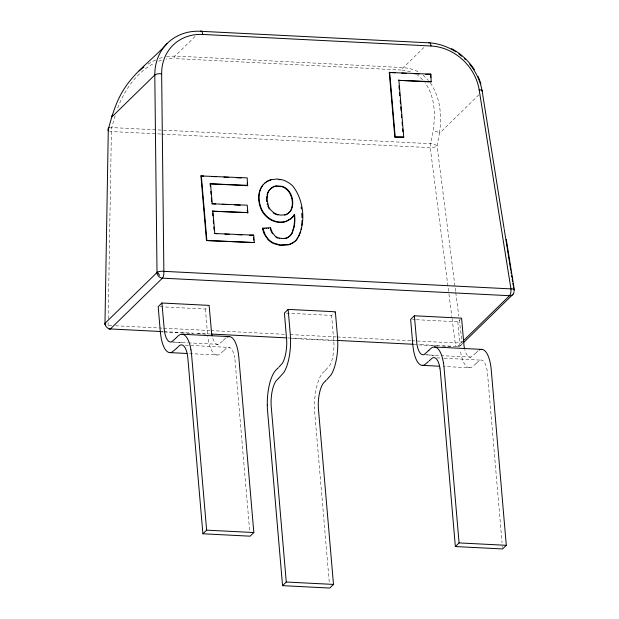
<?xml version="1.0" encoding="UTF-8"?>
<svg xmlns="http://www.w3.org/2000/svg" width="619" height="619" viewBox="0 0 619 619"><rect width="100%" height="100%" fill="white"/><g stroke="black" fill="none" stroke-linecap="round" stroke-linejoin="round"><path stroke-width="0.46" stroke-dasharray="3.1 2.32" d="M108.132 322.592L108.077 325.393A5.323 1.896 -87.1 0 0 108.17 326.337M108.193 318.862L111.397 131.537A5.323 1.896 -87.1 0 1 111.73 127.576L115.405 114.917M448.589 291.301L430.259 147.662A5.323 1.896 -87.1 0 1 430.592 143.701C435.196 123.839 437.656 100.386 425.098 82.768M117.664 108.077C124.581 89.763 136.698 72.346 154.371 63.092M325.045 370.588L325.532 370.116M223.095 340.496L223.583 340.024M224.032 350.424L226.701 347.917A20.241 7.204 -87.1 0 1 227.931 347.344A21.371 7.606 -87.1 0 1 234.694 357.72M324.557 371.067L323.064 372.53A31.724 11.289 -87.1 0 0 322.29 373.435A33.743 12.009 -87.1 0 0 320.851 375.571A31.855 11.335 -87.1 0 0 314.498 407.48M476.235 363.43L471.407 367.446A33.496 11.923 -87.1 0 1 469.55 367.763L443.088 366.425M476.313 363.345L479.152 360.684A20.241 7.204 -87.1 0 1 480.383 360.111A21.371 7.606 -87.1 0 1 487.145 370.487A21.688 7.722 -87.1 0 1 487.555 373.876L502.04 542.793M195.101 36.428L175.007 56.05A5.323 1.896 -87.1 0 0 173.877 58.526L166.209 59.037M423.945 47.462L403.333 67.595A5.323 1.896 -87.1 0 0 402.203 70.071L173.877 58.526M160.112 306.745L205.4 309.036L207.883 306.606M478.882 94.831L439.405 133.379L437.076 146.107L455.638 291.626M223.699 350.741L218.956 354.679A33.496 11.923 -87.1 0 1 217.099 354.997L188.818 353.565M286.342 313.129L331.629 315.419L335.351 311.775M416.425 319.706L457.851 321.803L460.335 319.373M462.695 341.425L457.495 346.508A5.323 1.896 -87.1 0 1 457.317 346.655M462.973 343.166L460.25 345.766L458.424 346.47M325.617 370.03L329.532 365.736A20.551 7.312 -87.1 0 0 330.941 362.92L331.258 362.1A21.75 7.745 -87.1 0 0 332.945 355.917L333.502 352.428A21.557 7.676 -87.1 0 0 333.943 346.516L333.958 345.356A19.893 7.08 -87.1 0 0 333.927 343.212L331.629 315.419M222.422 341.162L218.855 344.172A20.551 7.312 -87.1 0 1 217.215 344.326L216.82 344.21A21.75 7.745 -87.1 0 1 214.414 342.021L213.393 340.071A21.557 7.676 -87.1 0 1 212.549 337.68M223.745 339.87L225.401 338.253A31.724 11.289 -87.1 0 1 225.896 337.842M476.197 352.637L477.853 351.019A31.724 11.289 -87.1 0 1 478.054 350.849M476.034 352.791L471.307 356.939A20.551 7.312 -87.1 0 1 469.666 357.093L469.272 356.977A21.75 7.745 -87.1 0 1 466.865 354.788L465.844 352.838A21.557 7.676 -87.1 0 1 464.761 349.557M148.057 64.051L153.512 60.948A44.057 37.527 -35.4 0 1 155.795 59.888M166.519 56.592L175.007 56.05L403.333 67.595L409.174 68.384L414.629 70.125A44.057 37.519 -35.4 0 1 419.589 72.671M185.329 345.154L229.564 347.437M436.859 357.883L443.312 358.153M444.233 358.192L482.015 360.204M218.437 344.311L189.112 342.911M470.889 357.078L441.564 355.677M160.747 134.029L111.397 131.537A5.323 1.563 1 0 1 109.702 131.205M161.698 134.075L430.259 147.662A5.323 1.277 -7.3 0 0 437.076 146.107A5.323 2.375 10.4 0 0 430.592 143.701L111.73 127.576A5.323 2.182 16.2 0 0 110.476 127.545M412.571 319.512L415.457 319.659M111.853 325.579L108.077 325.393A5.323 1.563 1 0 1 107.644 325.323M115.629 325.772L162.789 328.155M163.726 328.202L209.942 330.538M210.886 330.585L284.454 334.306M290.118 334.593L336.334 336.929M337.278 336.976L410.846 340.698M411.79 340.752L455.174 342.941A5.323 1.277 -7.3 0 0 461.991 341.386A5.323 4.643 45.7 0 1 457.495 346.508L418.823 344.551M161.335 331.529L163.215 331.629M164.159 331.676L210.375 334.012M287.719 337.92L335.823 340.357M161.319 331.885L163.238 331.977M164.19 332.032L180.462 332.852M181.413 332.898L192.896 333.479M197.685 333.726L208.263 334.26M290.025 338.392L336.14 340.721M413.732 344.651L417.554 344.845M418.514 344.891L437.633 345.859M442.407 346.098L452.922 346.632M171.223 341.92L188.207 342.864M424.564 354.741L440.658 355.631M426.77 354.865L434.298 355.314M173.374 342.044L181.847 342.547M402.203 70.071L411.38 72.013M469.55 367.763L468.931 367.694A31.027 11.041 -87.1 0 1 467.051 366.843A32.173 11.452 -87.1 0 1 462.741 360.227M217.099 354.997L216.48 354.927A31.027 11.041 -87.1 0 1 214.6 354.076A32.173 11.452 -87.1 0 1 210.29 347.46M423.148 75.209L428.48 80.509M422.645 79.789L418.336 75.874A38.773 32.196 -31.7 0 0 417.531 75.301M430.422 83.054C440.488 97.562 442.043 116.341 439.405 133.379A5.323 2.375 10.4 0 0 432.929 130.973M462.741 360.227L462.316 359.043A30.757 10.949 -87.1 0 1 460.536 351.313L460.343 349.882M210.29 347.46L209.864 346.276A30.757 10.949 -87.1 0 1 208.085 338.547L207.798 336.396M455.762 292.57L458.756 316.038M459.236 319.791L461.867 340.45M448.945 294.118L451.824 316.657M452.063 318.53L455.174 342.941A5.323 1.896 -87.1 0 0 456.358 346.655M502.303 545.873L502.435 547.405M457.851 321.803L459.832 345.023A56.6 20.148 -87.1 0 0 460.087 347.739M329.231 581.899L314.738 412.803A31.995 11.39 -87.1 0 1 314.483 407.488M249.589 530.026L235.104 361.109A21.688 7.722 -87.1 0 0 234.686 357.736M205.4 309.036L207.38 332.256A56.6 20.148 -87.1 0 0 207.566 334.283M158.572 61.219A38.78 32.203 -31.7 0 1 161.814 60.097M159.292 58.495A44.057 37.527 -35.4 0 1 162.882 57.389"/><path stroke-width="0.93" d="M302.026 220.426L301.786 225.331M266.758 196.161L266.712 201.686M301.159 229.595L301.523 227.544M267.06 194.745L267.485 193.414M300.702 231.483L298.768 236.388M291.835 233.286L293.685 227.575A49.868 43.492 45.7 0 0 293.994 225.881A42.788 37.318 45.7 0 0 294.334 216.271L294.536 214.329L294.714 215.907A42.788 37.318 45.7 0 1 294.373 225.517A49.868 43.492 45.7 0 1 294.064 227.212L292.214 232.922A13.417 11.707 45.7 0 1 288.16 237.154M262.363 185.816C257.496 193.066 258.44 202.962 262.239 210.468A20.218 17.634 45.7 0 0 266.015 215.528C270.426 220.178 277.018 222.794 283.417 221.881A18.462 16.102 45.7 0 0 286.62 221.053L289.553 219.575M297.948 237.789L296.029 240.265A21.054 18.361 45.7 0 1 292.478 243.112A20.752 18.098 45.7 0 1 288.284 244.876L279.92 245.341L273.312 243.437A16.945 14.779 45.7 0 1 267.911 239.507L264.112 233.85L262.41 228.543L262.781 228.179L270.503 227.792L272.283 232.481L274.805 235.738A9.687 8.449 45.7 0 0 278.024 237.704L281.374 238.462M263.57 184.323C256.9 191.372 257.744 202.699 261.868 210.831A20.218 17.634 45.7 0 0 265.644 215.892C270.054 220.542 276.647 223.157 283.045 222.244A18.462 16.102 45.7 0 0 286.249 221.416L291.27 218.314M289.189 212.503L289.971 211.698A12.72 11.096 45.7 0 0 291.356 209.663C293.793 204.2 292.864 197.523 289.885 192.455A13.541 11.807 45.7 0 0 288.616 190.729A14.369 12.535 45.7 0 0 287.139 189.213L285.56 187.959A11.807 10.299 45.7 0 0 282.094 186.288L276.267 185.878A12.45 10.856 45.7 0 0 272.793 187.108L270.426 188.981A16.226 14.152 45.7 0 0 269.52 189.94A15.212 13.27 45.7 0 0 267.741 192.78M105.671 324.813A5.323 1.563 1 0 1 104.982 323.335L108.302 129.479C112.209 114.693 116.651 99.674 125.433 86.939C136.621 70.233 153.644 58.534 166.921 43.701M277.753 368.282L278.155 367.887M277.428 368.599L275.85 370.147A31.724 11.289 -87.1 0 0 275.084 371.052A33.743 12.009 -87.1 0 0 273.644 373.18A31.855 11.335 -87.1 0 0 267.292 405.089M278.527 378.364L283.904 372.414A33.496 11.923 -87.1 0 0 285.521 369.334L286.032 368.158A31.027 11.041 -87.1 0 0 287.487 364.057A32.173 11.452 -87.1 0 0 290.087 350.687L290.257 348.93A30.757 10.949 -87.1 0 0 290.535 339.189L290.396 336.094A56.6 20.148 -87.1 0 0 290.141 332.589L288.144 309.392L335.351 311.775L337.355 334.98A56.6 20.148 -87.1 0 1 337.61 338.477L337.75 341.572A30.757 10.949 -87.1 0 1 337.471 351.313L337.301 353.078A32.173 11.452 -87.1 0 1 334.701 366.44A31.027 11.041 -87.1 0 1 333.246 370.549L332.736 371.725A33.496 11.923 -87.1 0 1 331.111 374.797L326.902 379.609M325.733 380.747L326.151 380.345M278.836 367.222L282.326 363.353A20.551 7.312 -87.1 0 0 283.734 360.529L284.051 359.709A21.75 7.745 -87.1 0 0 285.738 353.534L286.295 350.045A21.557 7.676 -87.1 0 0 286.736 344.133L286.752 342.965A19.893 7.08 -87.1 0 0 286.721 340.821L284.415 313.028L288.144 309.392M278.279 378.604L276.283 380.654A20.241 7.204 -87.1 0 0 275.153 382.387A21.371 7.606 -87.1 0 0 271.076 403.356A21.688 7.722 -87.1 0 0 271.261 406.954L286.272 582.022L282.55 585.659L267.524 410.412A31.995 11.39 -87.1 0 1 267.269 405.097M325.486 380.995L323.489 383.045A20.241 7.204 -87.1 0 0 322.36 384.77A21.371 7.606 -87.1 0 0 318.282 405.739A21.688 7.722 -87.1 0 0 318.476 409.345L333.486 584.413L329.757 588.05L282.55 585.659M263.199 184.686L264.924 182.984M175.719 338.268L176.369 337.641M175.641 338.353L171.641 341.789A20.551 7.312 -87.1 0 1 170.008 341.936L169.606 341.82A21.75 7.745 -87.1 0 1 167.207 339.638L166.186 337.688A21.557 7.676 -87.1 0 1 164.878 333.486L164.677 332.527A19.893 7.08 -87.1 0 1 164.368 330.654L161.915 303.008L209.129 305.391L211.574 333.045A19.893 7.08 -87.1 0 0 211.884 334.918L212.085 335.869M429.269 360.8L429.687 360.397M504.075 228.388L482.224 91.558A5.323 1.64 -9.1 0 0 479.168 89.863A47.903 41.783 45.7 0 0 431.002 45.999L202.676 34.447A47.903 41.783 45.7 0 0 161.66 73.808A5.323 1.927 -0.6 0 0 154.796 75L111.977 116.813A5.323 2.182 16.2 0 1 112.728 115.149M217.246 233.665L214.398 233.525L253.689 235.127L254.332 242.563L206.475 240.528L200.943 175.943L247.236 177.901L247.499 185.708L210.135 183.812L210.383 186.667M210.135 183.812L247.871 185.344M247.886 212.619L212.487 211.211L247.886 212.619L247.252 205.183L211.853 203.775L215.636 203.968M206.475 240.528L254.332 242.563M398.853 79.967L403.75 137.108L394.814 137.039L389.281 72.462L430.901 74.179L431.172 81.979L398.481 80.331L431.544 81.615M161.915 303.008L158.185 306.645L160.166 329.865A56.6 20.148 -87.1 0 0 160.507 333.293M253.689 235.127L249.519 235.297M270.503 227.792L270.503 229.463M425.733 74.303L430.901 74.179M394.814 137.039L403.75 137.108M464.536 348.636L464.343 347.685A19.893 7.08 -87.1 0 1 464.026 345.812L461.581 318.158L414.366 315.775L410.645 319.412L412.618 342.632A56.6 20.148 -87.1 0 0 412.958 346.06L413.33 348.923A30.757 10.949 -87.1 0 0 415.109 356.652L415.527 357.844A32.173 11.452 -87.1 0 0 419.844 364.452A31.027 11.041 -87.1 0 0 421.725 365.303L439.459 366.239M176.237 348.598L179.495 345.526A20.241 7.204 -87.1 0 1 180.717 344.953A21.371 7.606 -87.1 0 1 187.487 355.329A21.688 7.722 -87.1 0 1 187.897 358.718L202.9 533.787L206.63 530.15L253.836 532.541L238.818 357.295A31.995 11.39 -87.1 0 0 238.191 352.335A31.855 11.335 -87.1 0 0 227.753 336.829A33.743 12.009 -87.1 0 0 227.119 337.092M253.836 532.541L250.115 536.178L202.9 533.787M463.995 340.156L509.514 295.704A5.323 4.643 45.7 0 0 514.072 291.534M463.639 342.524L513.019 294.296M439.923 368.119A21.688 7.722 -87.1 0 1 440.349 371.493L455.352 546.554L459.081 542.917L506.296 545.308L491.269 370.061A31.995 11.39 -87.1 0 0 490.643 365.102A31.855 11.335 -87.1 0 0 480.205 349.596A33.743 12.009 -87.1 0 0 479.261 350.021M506.296 545.308L502.566 548.945L455.352 546.554M429.934 360.157L431.946 358.293A20.241 7.204 -87.1 0 1 433.176 357.72A21.371 7.606 -87.1 0 1 439.939 368.096M175.897 348.923L171.742 352.288A33.496 11.923 -87.1 0 1 169.885 352.613L169.273 352.536A31.027 11.041 -87.1 0 1 167.393 351.685A32.173 11.452 -87.1 0 1 163.076 345.069L162.658 343.893A30.757 10.949 -87.1 0 1 160.878 336.163L160.507 333.293M428.518 361.527L424.193 365.055A33.496 11.923 -87.1 0 1 422.336 365.38M176.531 337.487L178.187 335.869A31.724 11.289 -87.1 0 1 178.984 335.243A33.743 12.009 -87.1 0 1 180.539 334.453A31.855 11.335 -87.1 0 1 190.962 349.983M428.982 350.253L430.646 348.636A31.724 11.289 -87.1 0 1 431.435 348.01A33.743 12.009 -87.1 0 1 432.991 347.22A31.855 11.335 -87.1 0 1 443.413 362.749M428.82 350.408L424.1 354.555A20.551 7.312 -87.1 0 1 422.46 354.702L422.065 354.586A21.75 7.745 -87.1 0 1 419.659 352.404L418.637 350.455A21.557 7.676 -87.1 0 1 417.33 346.253L417.129 345.294A19.893 7.08 -87.1 0 1 416.819 343.421L414.366 315.775M139.143 70.899L143.941 66.922M289.127 212.549L288.206 213.284A12.218 10.655 45.7 0 1 285.026 214.739L281.877 215.103A17.162 14.964 45.7 0 1 279.796 214.955L276.538 214.112A12.581 10.98 45.7 0 1 273.064 212.139L271.029 210.251A13.471 11.746 45.7 0 1 268.692 206.823L266.944 199.713L267.857 193.051A15.212 13.27 45.7 0 1 269.899 189.576A16.226 14.152 45.7 0 1 270.797 188.617M270.898 188.555L272.422 187.472A12.45 10.856 45.7 0 1 275.888 186.242L281.722 186.652A11.807 10.299 45.7 0 1 285.189 188.323L286.767 189.576A14.369 12.535 45.7 0 1 288.245 191.093A13.541 11.807 45.7 0 1 289.514 192.819C292.493 197.887 293.421 204.564 290.984 210.027A12.72 11.096 45.7 0 1 289.599 212.062L287.835 213.648A12.218 10.655 45.7 0 1 284.655 215.103M290.071 219.327L292.036 217.609A18.678 16.287 45.7 0 0 294.536 214.329M264.553 183.348L266.394 181.847A19.607 17.1 45.7 0 1 271.424 179.58L277.42 179.038L281.985 179.75A21.433 18.694 45.7 0 1 286.334 181.398L289.112 183.023A21.216 18.508 45.7 0 1 292.895 186.157C304.091 200.587 306.591 224.403 296.4 239.901A21.054 18.361 45.7 0 1 292.857 242.749A20.752 18.098 45.7 0 1 288.655 244.513L280.291 244.977L273.683 243.074A16.945 14.779 45.7 0 1 268.29 239.143L265.272 235.05L262.781 228.179M262.41 228.543L264.824 228.426M266.271 228.349L266.75 228.326M268.197 228.256L268.677 228.233M229.301 336.628L182.094 334.237M481.752 349.395L434.546 347.004M154.812 75.007A53.226 46.425 45.7 0 1 200.386 31.275L428.704 42.812A53.226 46.425 45.7 0 1 455.785 51.81M389.281 72.462L395.038 72.748M401.746 73.088L406.544 73.328M414.219 73.723L419.017 73.963M200.943 175.943L203.806 176.09M211.466 176.477L216.248 176.717M223.9 177.104L228.682 177.351M236.342 177.738L241.124 177.978M222.26 204.301L227.947 204.587M234.57 204.928L240.249 205.214M224.844 234.052L229.587 234.292M237.185 234.671L241.928 234.911M160.391 331.482L110.399 328.952A5.323 1.896 -87.1 0 1 108.727 328.395M211.319 334.059L286.775 337.873M336.767 340.404L413.167 344.265M169.885 352.613L187 353.472M286.272 582.022L333.486 584.413M278.596 179.533L280.113 179.773M279.03 238.501L279.509 238.609M277.428 214.901L278.078 215.072M451.561 48.638C460.83 53.582 468.707 60.879 474.433 69.676M157.427 272.213L159.656 275.385M272.182 233.332L272.468 233.789M271.393 231.808L271.648 232.334M267.756 205.91L268.019 206.56M271.153 231.251L270.712 230.082M478.17 76.524L480.924 83.766M267.106 203.875L267.3 204.572M506.296 239.499L514.35 289.924M504.222 229.278L510.745 270.147M511.031 271.927L511.317 273.706M511.596 275.478L511.882 277.258M512.168 279.037L512.594 281.699M512.872 283.479L513.159 285.258M513.445 287.03L513.731 288.81M479.168 89.863L510.954 288.887A5.323 1.896 -87.1 0 1 509.514 295.704L162.426 278.155A5.323 4.643 45.7 0 1 157.009 272.53L154.796 75M301.136 207.133L301.376 208.943M430.53 74.543L430.77 77.336M459.081 542.917L444.055 367.671A31.995 11.39 -87.1 0 0 443.428 362.719M398.969 86.041L399.209 88.896M399.541 92.711L399.781 95.566M400.191 100.324L400.439 103.187M400.764 106.994L401.089 110.801M401.414 114.616L401.661 117.471M402.071 122.229L402.311 125.092M402.644 128.899L402.884 131.754M389.653 72.098L395.185 136.675M253.481 237.348L253.72 240.141M247.26 182.915L247.499 185.708M247.275 210.197L247.515 212.982M210.514 183.448L212.224 203.411M212.859 210.847L214.77 233.154M210.793 191.418L211.033 194.273M211.358 198.072L211.69 201.871M212.65 213.075L212.89 215.861M213.284 220.511L213.524 223.297M213.841 227.018L214.081 229.804M201.314 175.579L206.847 240.164M206.63 530.15L191.604 354.904A31.995 11.39 -87.1 0 0 190.977 349.952M301.77 213.354L302.002 217.726M161.644 73.808L163.857 271.339A5.323 1.896 -87.1 0 1 162.426 278.155L110.399 328.952A5.323 4.643 45.7 0 1 104.982 323.335L157.009 272.53A5.323 1.927 -0.6 0 1 163.857 271.339L510.954 288.887A5.323 1.64 -9.1 0 1 514.01 290.59M458.857 53.938A53.226 46.425 45.7 0 1 461.805 56.259M464.598 58.759A53.226 46.425 45.7 0 1 465.496 59.625M469.689 64.229A53.226 46.425 45.7 0 1 482.209 91.558M428.704 42.812A5.323 1.896 -87.1 0 1 430.994 45.992M200.386 31.267A5.323 1.896 -87.1 0 1 202.676 34.447M108.689 130.818A5.323 1.563 1 0 1 108.302 129.479A5.323 2.182 16.2 0 1 109.362 127.707M266.023 182.21A19.607 17.1 45.7 0 1 271.052 179.943M294.157 214.692A18.678 16.287 45.7 0 1 291.665 217.973M276.159 214.476A12.581 10.98 45.7 0 1 273.234 212.905M269.366 208.974A13.471 11.746 45.7 0 1 268.313 207.187M291.851 233.286A13.417 11.707 45.7 0 1 287.781 237.518M287.82 237.572A13.595 11.854 45.7 0 1 284.887 238.624M277.652 238.067A9.687 8.449 45.7 0 1 275.958 237.232M288.191 237.209A13.595 11.854 45.7 0 1 281.374 238.423"/></g></svg>
